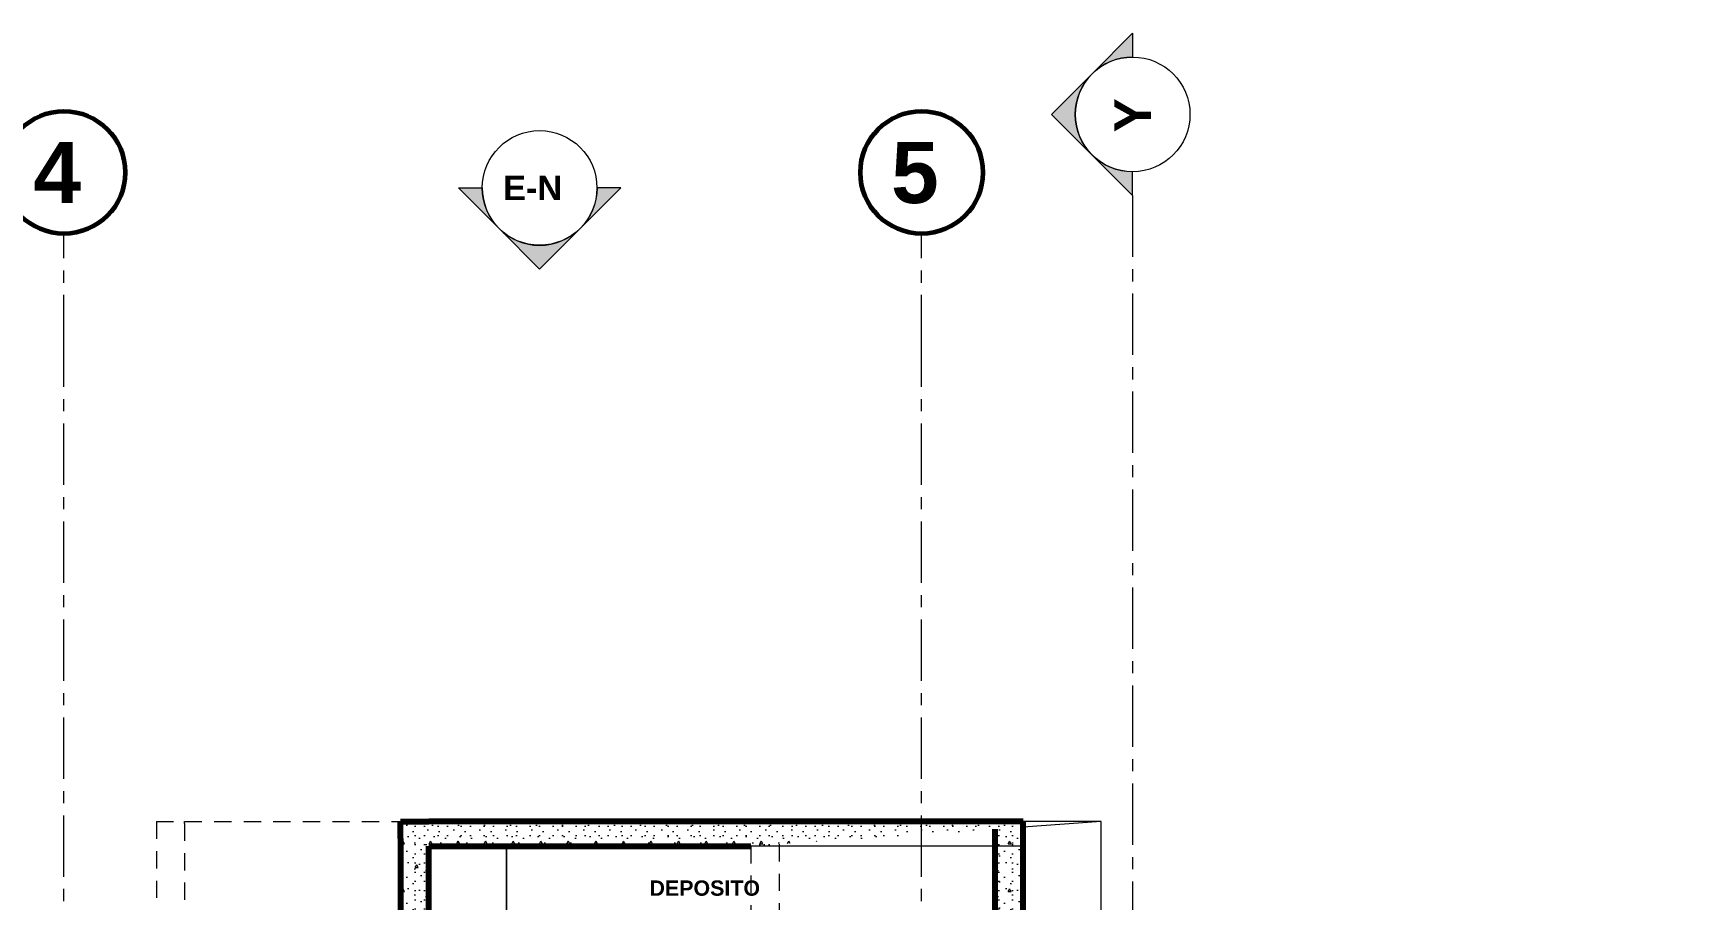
# Model space of a CAD drawing. Header units: inches. Extents: x -38 to 5698, y -33 to 92.
# Drawn here: x 307.57 to 321.17, y 40.46 to 47.54 of the extents above; entities that cross this region are included whole.
import ezdxf

# ---------------------------------------------------------------- set-up
doc = ezdxf.new("R2010")
doc.units = ezdxf.units.IN
doc.header["$MEASUREMENT"] = 0
doc.set_wipeout_variables(frame=1)
for name, pattern in [('Línea Oculta', [0.195611, 0.141111, -0.0545]), ('Punto & Raya', [0.65, 0.5, -0.075, 0, -0.075]), ('Wipeout_Contour', [1, 0, -1])]:
    doc.linetypes.add(name, pattern=pattern)
for name, color, linetype in [('02 _ ARQ _ ALB _ Ejes Generales', 7, 'Continuous'), ('02 _ ARQ _ ZON _ Espacio.3D', 7, 'Continuous'), ('08 _ STR _ EXT _ 07 Losa Aligerada', 7, 'Continuous'), ('08 _ STR _ EXT _ 08 Placas Inclinadas', 7, 'Continuous'), ('Marcador - Alzados', 7, 'Continuous'), ('Marcador - Secciones', 251, 'Continuous')]:
    doc.layers.add(name, color=color, linetype=linetype)
doc.styles.add('Estilo_Generado_1', font='swisseb.ttf')
doc.styles.add('Estilo_Generado_8', font='arialbd.ttf')
pattern_1 = [(0, (277.50004, 6e-09), (0, 0.3897114), [0.024375, -0.200625]), (0, (277.61254, 0.19486), (0, 0.3897114), [0.024375, -0.200625]), (60, (277.50004, 6e-09), (-0.3375, 0.1948557), [0.024375, -0.200625]), (60, (277.72504, 6e-09), (-0.3375, 0.1948557), [0.024375, -0.200625]), (120, (277.5244, 6e-09), (0.3375, 0.1948557), [0.024375, -0.200625]), (120, (277.7494, 6e-09), (0.3375, 0.1948557), [0.024375, -0.200625]), (0, (277.50004, 0.0375), (0, 0.075), [0, -0.075, 0, -0.1125]), (45, (277.53754, 0.0375), (-0.05303301, 0.05303301), [0, -0.05625, 0, -0.09375])]

msp = doc.modelspace()

# ---------------------------------------------------------------- hatches: boundary and pattern name
at = {"layer": '08 _ STR _ EXT _ 08 Placas Inclinadas', "linetype": 'Continuous', "lineweight": 9}
h = msp.add_hatch(dxfattribs=at)
h.set_pattern_fill('HORMIGÓN_EN_MASA_0002', style=0, pattern_type=2)
h.set_pattern_definition(pattern_1)
h.paths.add_polyline_path([(310.566, 40.961), (310.797, 40.944), (310.797, 41.1), (310.566, 41.1)])
h = msp.add_hatch(dxfattribs=at)
h.set_pattern_fill('HORMIGÓN_EN_MASA_0002', style=0, pattern_type=2)
h.set_pattern_definition(pattern_1)
h.paths.add_polyline_path([(310.797, 40.944), (311.432, 40.9), (313.426, 40.9), (315.418, 41.039), (315.418, 41.1), (310.797, 41.1)])
h = msp.add_hatch(dxfattribs=at)
h.set_pattern_fill('HORMIGÓN_EN_MASA_0002', style=0, pattern_type=2)
h.set_pattern_definition(pattern_1)
h.paths.add_polyline_path([(311.432, 40.9), (310.797, 40.944), (310.797, 40.9)])
at = {"layer": 'Marcador - Alzados', "linetype": 'Continuous', "lineweight": 13}
for points in [[(311.04, 46.274), (311.371, 45.942, -0.198912), (311.234, 46.274)], [(312.365, 46.274), (312.171, 46.274, -0.198912), (312.033, 45.942)], [(311.371, 45.942), (311.702, 45.611), (312.033, 45.942, -0.414214)]]:
    msp.add_hatch(color=7, dxfattribs=at).paths.add_polyline_path(points)
at = {"layer": 'Marcador - Secciones', "linetype": 'Continuous', "lineweight": 13}
for points in [[(316.542, 47.536), (316.211, 47.205, -0.198912), (316.542, 47.342)], [(316.211, 47.205), (315.88, 46.874), (316.211, 46.542, -0.414214)], [(316.542, 46.211), (316.542, 46.405, -0.198912), (316.211, 46.542)]]:
    msp.add_hatch(color=7, dxfattribs=at).paths.add_polyline_path(points)

# ---------------------------------------------------------------- linework, layer by layer
at = {"layer": '02 _ ARQ _ ALB _ Ejes Generales', "color": 252, "linetype": 'Punto & Raya', "lineweight": 13}
for p, q in [((307.82, 44.9), (307.82, 45.9)), ((314.82, 44.9), (314.82, 45.9)), ((307.82, 3.05), (307.82, 44.9)), ((307.82, 44.9), (307.82, 44.9)), ((314.82, 3.05), (314.82, 44.9))]:
    msp.add_line(p, q, dxfattribs=at)
at = {"layer": '02 _ ARQ _ ALB _ Ejes Generales', "color": 7, "linetype": 'Continuous', "lineweight": 60}
for centre in [(307.82, 46.4), (314.82, 46.4)]:
    msp.add_circle(centre, 0.5, dxfattribs=at)
at = {"layer": '02 _ ARQ _ ZON _ Espacio.3D', "color": 9, "linetype": 'Continuous', "lineweight": 5, "flags": 128}
msp.add_lwpolyline([(311.432, 39.45), (314.37, 39.45), (314.37, 39.9), (315.27, 39.9), (315.27, 39.45), (315.967, 39.45), (315.967, 40.9), (311.432, 40.9)], close=True, dxfattribs=at)
at = {"layer": '08 _ STR _ EXT _ 07 Losa Aligerada', "color": 7, "linetype": 'Continuous', "lineweight": 18, "flags": 128}
msp.add_lwpolyline([(329.07, 26.75), (329.07, 29.7), (329.07, 35.2), (329.07, 39.9), (321.17, 39.9), (316.053, 39.9), (316.053, 40.9), (311.432, 40.9), (311.432, 39.9), (300.87, 39.9), (300.87, 41.435), (299.92, 41.435)], dxfattribs=at)
at = {"layer": '08 _ STR _ EXT _ 08 Placas Inclinadas', "color": 251, "linetype": 'Línea Oculta', "lineweight": 13}
for p, q in [((308.805, 41.084), (308.805, 41.1)), ((308.805, 41.084), (308.805, 39.4)), ((313.657, 40.916), (313.657, 39.4))]:
    msp.add_line(p, q, dxfattribs=at)
at = {"layer": '08 _ STR _ EXT _ 08 Placas Inclinadas', "color": 7, "linetype": 'Continuous', "lineweight": 80}
for p, q in [((310.566, 40.961), (310.566, 41.1)), ((310.566, 40.961), (310.566, 40.9)), ((315.418, 41.039), (315.418, 39.4)), ((310.566, 40.9), (310.566, 39.4)), ((310.797, 40.9), (311.432, 40.9))]:
    msp.add_line(p, q, dxfattribs=at)
at = {"layer": '08 _ STR _ EXT _ 08 Placas Inclinadas', "color": 251, "linetype": 'Línea Oculta', "lineweight": 13, "flags": 128}
for points in [[(308.574, 41.1), (308.805, 41.1)], [(308.574, 41.1), (308.574, 39.4)], [(308.805, 41.1), (310.566, 41.1)], [(313.426, 40.9), (313.426, 39.4)]]:
    msp.add_lwpolyline(points, dxfattribs=at)
at = {"layer": '08 _ STR _ EXT _ 08 Placas Inclinadas', "color": 7, "linetype": 'Continuous', "lineweight": 80, "flags": 128}
for points in [[(310.566, 41.1), (310.797, 41.1)], [(315.418, 41.1), (310.797, 41.1)], [(311.432, 40.9), (313.426, 40.9)]]:
    msp.add_lwpolyline(points, dxfattribs=at)
at = {"layer": 'Marcador - Alzados', "color": 7, "linetype": 'Continuous', "lineweight": 13, "flags": 128}
for points in [[(311.04, 46.274), (311.234, 46.274, 0.198912), (311.371, 45.942)], [(312.365, 46.274), (312.171, 46.274, -0.198912), (312.033, 45.942)], [(311.371, 45.942, 0.414214), (312.033, 45.942), (311.702, 45.611)]]:
    msp.add_lwpolyline(points, format="xyb", close=True, dxfattribs=at)
at = {"layer": 'Marcador - Alzados', "color": 7, "linetype": 'Continuous', "lineweight": 13}
msp.add_circle((311.702, 46.274), 0.468, dxfattribs=at)
at = {"layer": 'Marcador - Secciones', "color": 251, "linetype": 'Punto & Raya', "lineweight": 13}
msp.add_line((316.542, 46.211), (316.542, 0.888), dxfattribs=at)
at = {"layer": 'Marcador - Secciones', "color": 7, "linetype": 'Continuous', "lineweight": 13, "flags": 128}
for points in [[(316.542, 47.536), (316.542, 47.342, 0.198912), (316.211, 47.205)], [(316.211, 47.205, 0.414214), (316.211, 46.542), (315.88, 46.874)], [(316.542, 46.211), (316.542, 46.405, -0.198912), (316.211, 46.542)]]:
    msp.add_lwpolyline(points, format="xyb", close=True, dxfattribs=at)
at = {"layer": 'Marcador - Secciones', "color": 7, "linetype": 'Continuous', "lineweight": 13}
msp.add_circle((316.542, 46.874), 0.468, dxfattribs=at)

# ---------------------------------------------------------------- texts
at = {"layer": '02 _ ARQ _ ALB _ Ejes Generales', "color": 7, "lineweight": 30, "char_height": 0.5, "attachment_point": 1, "style": 'Estilo_Generado_1'}
for s, insert in [('\\A1;{\\pql;\\pt0;\\fSwis721 Ex BT|b1|i0|c0|p34;4}', (307.571, 46.65)), ('\\A1;{\\pql;\\pt0;\\fSwis721 Ex BT|b1|i0|c0|p34;5}', (314.571, 46.65))]:
    msp.add_mtext(s, dxfattribs=dict(at, insert=insert))
at = {"layer": '02 _ ARQ _ ZON _ Espacio.3D', "color": 252, "lineweight": 25, "insert": (313.05, 40.62), "char_height": 0.125, "attachment_point": 2, "style": 'Estilo_Generado_8'}
msp.add_mtext('\\A1;{\\pqc;\\pt0;\\fArial|b1|i0|c0|p34;DEPOSITO}', dxfattribs=at)
at = {"layer": 'Marcador - Alzados', "color": 5, "lineweight": 35, "insert": (311.405, 46.174), "char_height": 0.2, "attachment_point": 7, "style": 'Estilo_Generado_1'}
msp.add_mtext('\\A1;{\\pql;\\pt0;\\fSwis721 Ex BT|b1|i0|c0|p34;E-N}', dxfattribs=at)
at = {"layer": 'Marcador - Secciones', "color": 5, "lineweight": 25, "insert": (316.692, 46.727), "char_height": 0.3, "attachment_point": 7, "rotation": 90, "style": 'Estilo_Generado_1'}
msp.add_mtext('\\A1;{\\pql;\\pt0;\\fSwis721 Ex BT|b1|i0|c0|p34;Y}', dxfattribs=at)

# ---------------------------------------------------------------- next in the draw order: wipeouts: each hides what was drawn before it
at = {"color": 254, "linetype": 'Wipeout_Contour', "lineweight": 0, "ltscale": 7353.154014}
msp.add_wipeout([(315.649, 41.1), (315.649, 41.056), (316.284, 41.1)], dxfattribs=at).dxf.layer = '08 _ STR _ EXT _ 08 Placas Inclinadas'
at = {"color": 254, "linetype": 'Wipeout_Contour', "lineweight": 0, "ltscale": 9784.486253}
msp.add_wipeout([(310.797, 40.9), (310.797, 39.4), (311.432, 39.4), (311.432, 40.9)], dxfattribs=at).dxf.layer = '08 _ STR _ EXT _ 08 Placas Inclinadas'

# ---------------------------------------------------------------- next in the draw order: hatches: boundary and pattern name
at = {"layer": '08 _ STR _ EXT _ 08 Placas Inclinadas', "linetype": 'Continuous', "lineweight": 9}
h = msp.add_hatch(dxfattribs=at)
h.set_pattern_fill('HORMIGÓN_EN_MASA_0002', style=0, pattern_type=2)
h.set_pattern_definition(pattern_1)
h.paths.add_polyline_path([(315.418, 41.039), (315.649, 41.056), (315.649, 41.1), (315.418, 41.1)])
h = msp.add_hatch(dxfattribs=at)
h.set_pattern_fill('HORMIGÓN_EN_MASA_0002', style=0, pattern_type=2)
h.set_pattern_definition(pattern_1)
h.paths.add_polyline_path([(310.797, 40.9), (310.797, 40.944), (310.566, 40.961), (310.566, 40.9)])
h = msp.add_hatch(dxfattribs=at)
h.set_pattern_fill('HORMIGÓN_EN_MASA_0002', style=0, pattern_type=2)
h.set_pattern_definition(pattern_1)
h.paths.add_polyline_path([(310.566, 40.9), (310.566, 39.4), (310.797, 39.4), (310.797, 40.9)])

# ---------------------------------------------------------------- next in the draw order: linework, layer by layer
at = {"layer": '08 _ STR _ EXT _ 08 Placas Inclinadas', "color": 7, "linetype": 'Continuous', "lineweight": 80}
for p, q in [((310.797, 40.9), (311.432, 40.9)), ((310.797, 39.4), (310.797, 40.9))]:
    msp.add_line(p, q, dxfattribs=at)
at = {"layer": '08 _ STR _ EXT _ 08 Placas Inclinadas', "color": 7, "linetype": 'Continuous', "lineweight": 13, "flags": 128}
msp.add_lwpolyline([(311.432, 39.9), (311.432, 40.9)], dxfattribs=at)

# ---------------------------------------------------------------- next in the draw order: wipeouts: each hides what was drawn before it
at = {"color": 254, "linetype": 'Wipeout_Contour', "lineweight": 0, "ltscale": 9803.894905}
msp.add_wipeout([(316.284, 39.4), (316.284, 41.1), (315.649, 41.056), (315.649, 39.4)], dxfattribs=at).dxf.layer = '08 _ STR _ EXT _ 08 Placas Inclinadas'

# ---------------------------------------------------------------- next in the draw order: hatches: boundary and pattern name
at = {"layer": '08 _ STR _ EXT _ 08 Placas Inclinadas', "linetype": 'Continuous', "lineweight": 9}
h = msp.add_hatch(dxfattribs=at)
h.set_pattern_fill('HORMIGÓN_EN_MASA_0002', style=0, pattern_type=2)
h.set_pattern_definition(pattern_1)
h.paths.add_polyline_path([(315.649, 39.4), (315.649, 41.056), (315.418, 41.039), (315.418, 39.4)])

# ---------------------------------------------------------------- next in the draw order: linework, layer by layer
at = {"layer": '08 _ STR _ EXT _ 08 Placas Inclinadas', "color": 7, "linetype": 'Continuous', "lineweight": 80}
for p, q in [((315.649, 41.056), (315.649, 41.1)), ((315.649, 39.4), (315.649, 41.056))]:
    msp.add_line(p, q, dxfattribs=at)
at = {"layer": '08 _ STR _ EXT _ 08 Placas Inclinadas', "color": 7, "linetype": 'Continuous', "lineweight": 80, "flags": 128}
msp.add_lwpolyline([(315.649, 41.1), (315.418, 41.1)], dxfattribs=at)
at = {"layer": '08 _ STR _ EXT _ 08 Placas Inclinadas', "color": 7, "linetype": 'Continuous', "lineweight": 13, "flags": 128}
for points in [[(316.284, 41.1), (315.649, 41.1)], [(316.284, 41.1), (315.649, 41.056)], [(316.284, 39.4), (316.284, 41.1)]]:
    msp.add_lwpolyline(points, dxfattribs=at)

doc.saveas('drawing.dxf')
